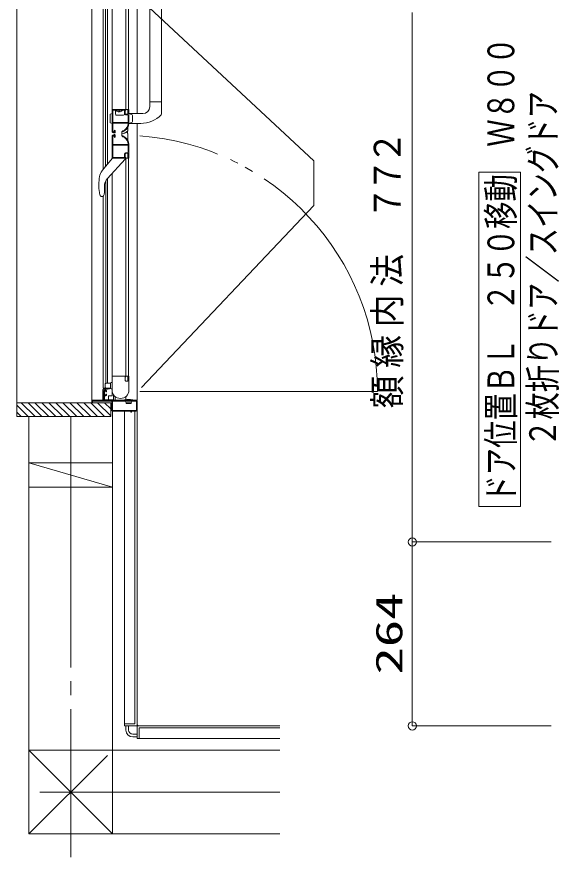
# Model space of a CAD drawing. Units: millimetres on the paper. Extents: x -305 to 305, y -152 to 152.
# Drawn here: x -220.8 to -181.9, y -24.4 to 36 of the extents above; entities that cross this region are included whole.
import ezdxf
from ezdxf.enums import TextEntityAlignment as Align

# ---------------------------------------------------------------- set-up
doc = ezdxf.new("R2010")
doc.units = ezdxf.units.MM
doc.linetypes.add('LONG_CHAIN', pattern=[21, 18, -1, 1, -1])
doc.linetypes.add('LONG_DOUBLE_CHAIN', pattern=[21.8, 18, -1, 0.6, -0.6, 0.6, -1])
doc.layers.add('0-0_0', color=7, linetype='Continuous', lineweight=9)
doc.layers.add('0-1_VIEW0001', color=7, linetype='Continuous', lineweight=9)
doc.styles.add('ＭＳ ゴシック', font='')
doc.styles.get('ＭＳ ゴシック').set_extended_font_data('MS Gothic')

# ---------------------------------------------------------------- blocks, each defined once
blk = doc.blocks.new('_ORIGIN')
at = {"layer": '0-0_0'}
blk.add_line((0, 0), (-1, 0), dxfattribs=at)
blk.add_circle((0, 0), 0.5, dxfattribs=at)

msp = doc.modelspace()

# ---------------------------------------------------------------- linework, layer by layer
at = {"layer": '0-1_VIEW0001'}
for p, q in [((-220.809, 7.272), (-220.809, 47.871)), ((-214.611, 25.003), (-214.611, 45.821)), ((-214.434, 25.227), (-214.434, 45.471)), ((-214.294, 25.397), (-214.294, 45.471)), ((-212.184, 45.271), (-212.184, 29.021)), ((-210.419, 45.28), (-210.419, 29.012)), ((-212.994, 44.971), (-212.994, 29.321)), ((-212.784, 29.321), (-212.784, 44.971)), ((-211.269, 44.77), (-211.269, 29.52)), ((-192.433, -1.129), (-192.433, 36.271)), ((-211.269, 29.871), (-210.419, 29.871)), ((-213.969, 29.021), (-214.093, 28.988)), ((-213.969, 29.321), (-213.719, 29.321)), ((-213.969, 29.271), (-213.969, 29.311)), ((-213.959, 29.321), (-212.784, 29.321)), ((-213.944, 29.321), (-213.938, 29.321)), ((-213.938, 29.321), (-213.885, 29.321)), ((-213.919, 28.401), (-213.919, 29.261)), ((-213.909, 29.271), (-213.094, 29.271)), ((-213.885, 29.321), (-213.793, 29.321)), ((-213.719, 29.271), (-213.719, 28.971)), ((-213.677, 29.271), (-213.619, 29.271)), ((-213.448, 29.147), (-213.448, 29.191)), ((-213.369, 29.271), (-213.312, 29.271)), ((-213.094, 28.971), (-213.094, 29.271)), ((-213.079, 29.256), (-213.079, 29.006)), ((-213.034, 29.246), (-213.034, 29.021)), ((-213.005, 29.314), (-212.996, 29.299)), ((-212.994, 29.292), (-212.994, 29.286)), ((-212.984, 28.971), (-212.859, 28.971)), ((-212.834, 28.996), (-212.834, 29.292)), ((-212.832, 29.299), (-212.823, 29.314)), ((-212.811, 29.321), (-212.784, 29.321)), ((-212.769, 29.306), (-212.769, 28.319)), ((-212.769, 29.021), (-212.575, 28.969)), ((-212.769, 29.021), (-211.769, 29.021)), ((-214.119, 28.388), (-214.119, 28.954)), ((-213.969, 28.321), (-214.093, 28.355)), ((-212.829, 28.391), (-213.909, 28.391)), ((-213.144, 28.921), (-213.669, 28.921)), ((-213.004, 28.931), (-212.889, 28.931)), ((-212.814, 28.856), (-212.814, 28.406)), ((-212.769, 28.321), (-212.575, 28.373)), ((-212.519, 28.446), (-212.519, 28.897)), ((-213.919, 28.336), (-213.919, 27.751)), ((-212.829, 28.346), (-213.909, 28.346)), ((-213.814, 27.726), (-213.814, 27.777)), ((-213.764, 27.806), (-213.764, 27.656)), ((-213.069, 27.8), (-213.199, 27.725)), ((-213.193, 27.781), (-213.092, 27.839)), ((-212.849, 28.022), (-212.849, 27.79)), ((-212.814, 28.319), (-212.814, 28.331)), ((-211.917, 28.321), (-212.769, 28.321)), ((-212.184, 28.321), (-212.184, 8.446)), ((-213.969, 27.361), (-213.969, 25.831)), ((-213.919, 26.806), (-213.919, 27.391)), ((-213.869, 27.701), (-213.839, 27.701)), ((-213.869, 27.441), (-213.839, 27.441)), ((-213.789, 27.631), (-213.819, 27.631)), ((-213.789, 27.511), (-213.819, 27.511)), ((-213.814, 27.416), (-213.814, 27.364)), ((-213.764, 27.336), (-213.764, 27.486)), ((-213.269, 27.711), (-213.269, 27.595)), ((-213.269, 27.431), (-213.269, 27.549)), ((-213.205, 27.726), (-213.254, 27.726)), ((-213.205, 27.416), (-213.254, 27.416)), ((-213.069, 27.342), (-213.199, 27.417)), ((-213.193, 27.361), (-213.092, 27.303)), ((-212.859, 27.602), (-212.859, 27.708)), ((-212.849, 27.12), (-212.849, 27.571)), ((-213.919, 26.741), (-213.919, 25.881)), ((-212.829, 26.796), (-213.909, 26.796)), ((-212.829, 26.751), (-213.909, 26.751)), ((-212.814, 26.822), (-212.814, 26.811)), ((-212.814, 26.286), (-212.814, 26.736)), ((-212.769, 25.836), (-212.769, 26.822)), ((-213.079, 25.886), (-213.079, 26.136)), ((-213.034, 25.896), (-213.034, 26.121)), ((-213.004, 26.211), (-212.889, 26.211)), ((-212.984, 26.171), (-212.859, 26.171)), ((-212.834, 26.146), (-212.834, 25.85)), ((-214.683, 24.926), (-213.944, 25.821)), ((-213.044, 25.746), (-214.301, 24.371)), ((-212.784, 25.821), (-213.969, 25.821)), ((-213.959, 25.821), (-213.018, 25.821)), ((-213.909, 25.871), (-213.094, 25.871)), ((-213.044, 25.821), (-213.044, 25.746)), ((-213.005, 25.828), (-212.996, 25.842)), ((-212.994, 25.85), (-212.994, 25.856)), ((-212.994, 10.171), (-212.994, 25.821)), ((-212.832, 25.842), (-212.823, 25.828)), ((-212.811, 25.821), (-212.784, 25.821)), ((-212.784, 25.821), (-212.784, 10.171)), ((-214.679, 24.923), (-214.683, 24.926)), ((-213.969, 8.771), (-213.969, 24.735)), ((-184.66, 24.81), (-187.66, 24.81)), ((-187.66, 0.81), (-187.66, 24.81)), ((-184.66, 0.81), (-184.66, 24.81)), ((-214.872, 24.498), (-214.877, 24.498)), ((-214.431, 9.671), (-214.431, 24.186)), ((-214.291, 9.671), (-214.291, 24.383)), ((-214.529, 23.785), (-214.528, 23.372)), ((-214.885, 23.362), (-214.88, 23.363)), ((-214.864, 23.242), (-214.861, 23.228)), ((-214.861, 23.228), (-214.819, 23.119)), ((-214.675, 23.071), (-214.749, 23.071)), ((-214.607, 9.321), (-214.607, 23.071)), ((-214.528, 23.327), (-214.528, 23.327)), ((-214.419, 9.671), (-214.094, 9.671)), ((-214.094, 9.671), (-214.094, 9.321)), ((-214.044, 9.721), (-213.969, 9.721)), ((-212.784, 10.171), (-213.969, 10.171)), ((-213.018, 10.171), (-213.959, 10.171)), ((-213.034, 9.871), (-213.034, 10.096)), ((-212.996, 10.149), (-213.005, 10.164)), ((-212.994, 10.136), (-212.994, 10.142)), ((-212.859, 9.821), (-212.984, 9.821)), ((-212.834, 10.142), (-212.834, 9.846)), ((-212.823, 10.164), (-212.832, 10.149)), ((-212.784, 10.171), (-212.811, 10.171)), ((-212.769, 9.171), (-212.769, 10.156)), ((-214.631, 8.471), (-214.631, 9.196)), ((-214.607, 9.321), (-214.094, 9.321)), ((-214.569, 8.436), (-214.569, 9.121)), ((-214.419, 9.171), (-214.519, 9.171)), ((-214.519, 8.831), (-214.519, 9.101)), ((-214.504, 9.116), (-214.434, 9.116)), ((-214.469, 9.371), (-214.469, 9.621)), ((-214.419, 9.101), (-214.419, 9.056)), ((-214.369, 9.056), (-214.369, 9.121)), ((-213.969, 9.271), (-214.044, 9.271)), ((-213.969, 9.27), (-213.969, 9.171)), ((-215.434, 8.446), (-212.184, 8.446)), ((-214.651, 8.486), (-214.651, 8.471)), ((-213.881, 8.471), (-214.569, 8.471)), ((-214.519, 8.436), (-214.519, 8.756)), ((-214.434, 8.816), (-214.504, 8.816)), ((-214.504, 8.771), (-214.419, 8.771)), ((-214.419, 8.876), (-214.419, 8.831)), ((-214.404, 9.041), (-214.384, 9.041)), ((-214.384, 8.891), (-214.404, 8.891)), ((-214.369, 8.821), (-214.369, 8.876)), ((-213.871, 8.846), (-213.871, 8.481)), ((-213.744, 8.496), (-213.744, 8.702)), ((-212.994, 8.479), (-212.994, 8.702)), ((-214.059, 8.271), (-220.809, 8.271)), ((-220.809, 8.087), (-219.994, 7.271)), ((-220.499, 8.271), (-219.499, 7.271)), ((-220.004, 8.271), (-219.004, 7.271)), ((-219.509, 8.271), (-218.509, 7.271)), ((-219.009, 8.271), (-218.009, 7.271)), ((-218.509, 8.271), (-217.509, 7.271)), ((-218.009, 8.271), (-217.009, 7.271)), ((-217.509, 8.271), (-216.509, 7.271)), ((-217.009, 8.271), (-216.009, 7.271)), ((-216.509, 8.271), (-215.509, 7.271)), ((-216.009, 8.271), (-215.009, 7.271)), ((-215.509, 8.271), (-214.509, 7.271)), ((-215.434, 8.406), (-215.434, 8.286)), ((-214.584, 8.421), (-215.419, 8.421)), ((-215.419, 8.271), (-215.399, 8.271)), ((-215.384, 8.286), (-215.384, 8.356)), ((-215.369, 8.371), (-213.999, 8.371)), ((-215.009, 8.271), (-214.059, 7.321)), ((-214.509, 8.271), (-214.059, 7.821)), ((-212.209, 8.421), (-214.504, 8.421)), ((-214.059, 8.271), (-214.059, 7.271)), ((-213.984, 8.356), (-213.984, 7.721)), ((-213.939, 8.356), (-213.939, 7.731)), ((-212.244, 8.371), (-213.924, 8.371)), ((-213.084, 8.421), (-213.084, 8.441)), ((-212.959, 8.271), (-213.019, 8.349)), ((-213.002, 8.406), (-213.002, 8.387)), ((-212.959, 8.221), (-212.959, 8.271)), ((-212.959, 8.271), (-212.609, 8.271)), ((-212.609, 8.221), (-212.959, 8.221)), ((-212.567, 8.406), (-212.567, 8.387)), ((-212.484, 8.421), (-212.484, 8.441)), ((-212.229, 7.731), (-212.229, 8.356)), ((-212.184, 7.721), (-212.184, 8.396)), ((-220.809, 7.592), (-220.489, 7.271)), ((-220.809, 7.271), (-214.059, 7.271)), ((-219.935, 7.271), (-219.935, -22.677)), ((-213.935, 7.671), (-213.935, -22.678)), ((-213.934, 7.671), (-212.639, 7.671)), ((-213.924, 7.716), (-212.244, 7.716)), ((-213.085, 7.671), (-213.085, -14.928)), ((-212.624, 7.656), (-212.624, 7.606)), ((-212.614, 7.596), (-212.594, 7.596)), ((-212.584, 7.606), (-212.584, 7.656)), ((-212.569, 7.671), (-212.234, 7.671)), ((-212.335, 7.671), (-212.335, -14.778)), ((-212.185, 7.713), (-212.185, -14.779)), ((-212.185, 7.713), (-212.185, -14.903)), ((-219.936, 3.949), (-213.937, 2.199)), ((-213.935, 3.948), (-219.935, 3.948)), ((-213.935, 2.198), (-219.935, 2.198)), ((-184.66, 0.81), (-187.66, 0.81)), ((-182.473, -1.729), (-192.433, -1.729)), ((-182.473, -1.729), (-192.433, -1.729)), ((-192.433, -14.329), (-192.433, -2.329)), ((-212.335, -14.778), (-213.085, -14.778)), ((-212.21, -14.928), (-213.085, -14.928)), ((-212.985, -15.229), (-212.985, -14.928)), ((-212.785, -15.229), (-212.785, -14.928)), ((-212.185, -14.953), (-212.185, -15.828)), ((-212.16, -14.928), (-201.935, -14.928)), ((-201.935, -14.928), (-212.036, -14.928)), ((-212.035, -15.078), (-201.935, -15.078)), ((-212.035, -15.078), (-212.035, -15.828)), ((-182.473, -14.929), (-192.433, -14.929)), ((-212.485, -15.528), (-212.185, -15.528)), ((-212.485, -15.728), (-212.185, -15.728)), ((-212.185, -15.828), (-201.935, -15.828)), ((-213.935, -22.678), (-219.936, -16.677)), ((-201.935, -16.677), (-219.936, -16.677)), ((-214.31, -17.052), (-219.935, -22.677)), ((-201.935, -22.677), (-219.935, -22.677))]:
    msp.add_line(p, q, dxfattribs=at)
at = {"layer": '0-1_VIEW0001', "linetype": 'LONG_DOUBLE_CHAIN'}
for p, q in [((-199.497, 25.625), (-211.984, 37.28)), ((-199.497, 25.625), (-199.497, 22.434)), ((-199.497, 22.434), (-211.984, 9.234)), ((-194.931, 9.071), (-211.984, 9.071))]:
    msp.add_line(p, q, dxfattribs=at)
at = {"layer": '0-1_VIEW0001', "linetype": 'LONG_CHAIN'}
for p, q in [((-216.935, 7.271), (-216.935, -24.356)), ((-201.935, -19.677), (-219.149, -19.677))]:
    msp.add_line(p, q, dxfattribs=at)
at = {"layer": '0-1_VIEW0001'}
for points in [[(-215.434, 8.446), (-215.434, 46.696), (-212.184, 46.696), (-212.184, 45.971)], [(-212.784, 44.971), (-213.969, 44.971), (-213.969, 27.781)], [(-213.969, 29.311), (-213.966, 29.318), (-213.959, 29.321)], [(-213.919, 29.261), (-213.916, 29.268), (-213.909, 29.271)], [(-213.49, 29.147), (-213.49, 29.191), (-213.448, 29.191)], [(-213.094, 29.271), (-213.084, 29.266), (-213.079, 29.256)], [(-213.079, 29.006), (-213.057, 28.953), (-213.004, 28.931)], [(-212.994, 29.286), (-212.999, 29.275), (-213.009, 29.271), (-213.027, 29.263), (-213.034, 29.246)], [(-213.034, 29.021), (-213.019, 28.985), (-212.984, 28.971)], [(-213.018, 29.321), (-213.01, 29.319), (-213.005, 29.314)], [(-212.996, 29.299), (-212.995, 29.296), (-212.994, 29.292)], [(-212.859, 28.971), (-212.841, 28.978), (-212.834, 28.996)], [(-212.834, 29.292), (-212.834, 29.296), (-212.832, 29.299)], [(-212.823, 29.314), (-212.818, 29.319), (-212.811, 29.321)], [(-212.784, 29.321), (-212.774, 29.316), (-212.769, 29.306)], [(-213.909, 28.391), (-213.916, 28.394), (-213.919, 28.401)], [(-212.889, 28.931), (-212.836, 28.909), (-212.814, 28.856)], [(-212.814, 28.406), (-212.819, 28.395), (-212.829, 28.391)], [(-213.909, 28.346), (-213.916, 28.343), (-213.919, 28.336)], [(-213.814, 27.777), (-213.815, 27.782), (-213.817, 27.787), (-213.804, 27.834), (-213.764, 27.806)], [(-213.199, 27.725), (-213.244, 27.748), (-213.205, 27.779), (-213.199, 27.779), (-213.193, 27.781)], [(-213.092, 27.839), (-212.978, 27.928), (-212.888, 28.042), (-212.834, 28.176), (-212.814, 28.319)], [(-212.769, 28.319), (-212.791, 28.165), (-212.85, 28.019), (-212.946, 27.896), (-213.069, 27.8)], [(-212.814, 28.331), (-212.819, 28.341), (-212.829, 28.346)], [(-213.839, 27.701), (-213.821, 27.708), (-213.814, 27.726)], [(-213.839, 27.441), (-213.821, 27.433), (-213.814, 27.416)], [(-213.814, 27.364), (-213.815, 27.359), (-213.817, 27.355), (-213.804, 27.307), (-213.764, 27.336)], [(-213.764, 27.656), (-213.771, 27.638), (-213.789, 27.631)], [(-213.764, 27.486), (-213.771, 27.503), (-213.789, 27.511)], [(-213.199, 27.417), (-213.244, 27.394), (-213.205, 27.362), (-213.199, 27.363), (-213.193, 27.361)], [(-213.092, 27.303), (-212.978, 27.214), (-212.888, 27.1), (-212.834, 26.965), (-212.814, 26.822)], [(-212.769, 26.822), (-212.791, 26.977), (-212.85, 27.122), (-212.946, 27.245), (-213.069, 27.342)], [(-213.909, 26.796), (-213.916, 26.799), (-213.919, 26.806)], [(-213.909, 26.751), (-213.916, 26.748), (-213.919, 26.741)], [(-212.814, 26.811), (-212.819, 26.8), (-212.829, 26.796)], [(-212.814, 26.736), (-212.819, 26.746), (-212.829, 26.751)], [(-213.079, 26.136), (-213.057, 26.189), (-213.004, 26.211)], [(-213.034, 26.121), (-213.019, 26.156), (-212.984, 26.171)], [(-212.889, 26.211), (-212.836, 26.233), (-212.814, 26.286)], [(-212.859, 26.171), (-212.841, 26.163), (-212.834, 26.146)], [(-213.969, 25.831), (-213.966, 25.824), (-213.959, 25.821)], [(-213.919, 25.881), (-213.916, 25.874), (-213.909, 25.871)], [(-213.094, 25.871), (-213.084, 25.875), (-213.079, 25.886)], [(-212.994, 25.856), (-212.999, 25.866), (-213.009, 25.871), (-213.027, 25.878), (-213.034, 25.896)], [(-213.018, 25.821), (-213.01, 25.823), (-213.005, 25.828)], [(-212.996, 25.842), (-212.995, 25.846), (-212.994, 25.85)], [(-212.834, 25.85), (-212.834, 25.846), (-212.832, 25.842)], [(-212.823, 25.828), (-212.818, 25.823), (-212.811, 25.821)], [(-212.784, 25.821), (-212.774, 25.825), (-212.769, 25.836)], [(-214.861, 23.228), (-214.861, 23.232), (-214.864, 23.247), (-214.868, 23.277), (-214.874, 23.316), (-214.88, 23.363)], [(-213.959, 10.171), (-213.966, 10.168), (-213.969, 10.161)], [(-213.034, 10.096), (-213.027, 10.113), (-213.009, 10.121), (-212.999, 10.125), (-212.994, 10.136)], [(-212.984, 9.821), (-213.019, 9.835), (-213.034, 9.871)], [(-213.005, 10.164), (-213.01, 10.169), (-213.018, 10.171)], [(-212.994, 10.142), (-212.995, 10.146), (-212.996, 10.149)], [(-212.834, 9.846), (-212.841, 9.828), (-212.859, 9.821)], [(-212.832, 10.149), (-212.834, 10.146), (-212.834, 10.142)], [(-212.811, 10.171), (-212.818, 10.169), (-212.823, 10.164)], [(-212.769, 10.156), (-212.774, 10.166), (-212.784, 10.171)], [(-214.591, 9.236), (-214.307, 9.236), (-214.172, 9.271)], [(-214.519, 9.171), (-214.554, 9.156), (-214.569, 9.121)], [(-214.519, 9.101), (-214.515, 9.111), (-214.504, 9.116)], [(-214.434, 9.116), (-214.424, 9.111), (-214.419, 9.101)], [(-214.369, 9.121), (-214.384, 9.156), (-214.419, 9.171)], [(-214.419, 9.056), (-214.415, 9.045), (-214.404, 9.041)], [(-214.384, 9.041), (-214.374, 9.045), (-214.369, 9.056)], [(-214.083, 9.294), (-214.097, 9.29), (-214.121, 9.284), (-214.147, 9.277), (-214.172, 9.271)], [(-214.651, 8.486), (-214.654, 8.483), (-214.657, 8.48), (-214.659, 8.477), (-214.661, 8.475), (-214.663, 8.473), (-214.665, 8.472), (-214.666, 8.471), (-214.666, 8.471)], [(-214.504, 8.816), (-214.515, 8.82), (-214.519, 8.831)], [(-214.519, 8.756), (-214.515, 8.766), (-214.504, 8.771)], [(-214.419, 8.831), (-214.424, 8.82), (-214.434, 8.816)], [(-214.404, 8.891), (-214.415, 8.886), (-214.419, 8.876)], [(-214.419, 8.771), (-214.384, 8.785), (-214.369, 8.821)], [(-214.369, 8.876), (-214.374, 8.886), (-214.384, 8.891)], [(-214.237, 8.471), (-214.237, 8.771), (-213.969, 8.771)], [(-215.419, 8.421), (-215.43, 8.416), (-215.434, 8.406)], [(-215.434, 8.286), (-215.43, 8.275), (-215.419, 8.271)], [(-215.399, 8.271), (-215.389, 8.275), (-215.384, 8.286)], [(-215.384, 8.356), (-215.38, 8.366), (-215.369, 8.371)], [(-214.569, 8.436), (-214.574, 8.425), (-214.584, 8.421)], [(-214.504, 8.421), (-214.515, 8.425), (-214.519, 8.436)], [(-213.999, 8.371), (-213.989, 8.366), (-213.984, 8.356)], [(-213.924, 8.371), (-213.935, 8.366), (-213.939, 8.356)], [(-212.609, 8.221), (-212.609, 8.271), (-212.55, 8.349)], [(-212.229, 8.356), (-212.234, 8.366), (-212.244, 8.371)], [(-212.184, 8.396), (-212.191, 8.413), (-212.209, 8.421)], [(-213.984, 7.721), (-213.969, 7.685), (-213.934, 7.671)], [(-213.939, 7.731), (-213.935, 7.72), (-213.924, 7.716)], [(-212.639, 7.671), (-212.629, 7.666), (-212.624, 7.656)], [(-212.624, 7.606), (-212.621, 7.599), (-212.614, 7.596)], [(-212.594, 7.596), (-212.587, 7.599), (-212.584, 7.606)], [(-212.584, 7.656), (-212.58, 7.666), (-212.569, 7.671)], [(-212.244, 7.716), (-212.234, 7.72), (-212.229, 7.731)], [(-212.234, 7.671), (-212.199, 7.685), (-212.184, 7.721)]]:
    msp.add_lwpolyline(points, dxfattribs=at)
for centre, radius, start, end in [((-214.084, 28.954), 0.035, 105, 180), ((-213.669, 28.971), 0.05, 180, 270), ((-213.668, 29.257), 0.0137, 90, 217.71409), ((-213.469, 29.411), 0.265, 217.71409, 265.40059), ((-213.469, 29.411), 0.265, 274.59941, 322.28591), ((-213.27, 29.257), 0.0137, 322.28591, 90), ((-213.144, 28.971), 0.05, 270, 0), ((-212.594, 28.897), 0.075, 0, 75), ((-211.769, 29.521), 0.5, 270, 0), ((-210.519, 29.011), 0.1, 315.77987, 0), ((-214.084, 28.388), 0.035, 180, 255), ((-212.594, 28.446), 0.075, 285, 0), ((-211.917, 30.371), 2.05, 270, 315.77987), ((-213.819, 27.781), 0.15, 180, 270), ((-213.869, 27.751), 0.05, 180, 270), ((-213.369, 28.361), 0.79, 278.53068, 309.44561), ((-212.899, 27.79), 0.05, 309.44561, 0), ((-213.819, 27.361), 0.15, 90, 180), ((-213.869, 27.391), 0.05, 90, 180), ((-213.254, 27.711), 0.015, 90, 180), ((-213.254, 27.595), 0.015, 180, 278.53068), ((-213.254, 27.549), 0.015, 98.1091, 180), ((-213.254, 27.431), 0.015, 180, 270), ((-213.369, 28.356), 0.8, 278.1091, 307.38279), ((-212.874, 27.708), 0.015, 0, 127.38279), ((-212.899, 27.571), 0.05, 0, 31.25922), ((-213.989, 24.353), 0.9, 140.48565, 170.69845), ((-211.256, 23.905), 3.669, 170.69845, 188.51838), ((-213.662, 23.786), 0.867, 137.56377, 180.11132), ((-214.749, 23.146), 0.075, 200.97394, 269.99999), ((-214.675, 23.171), 0.1, 269.99999, 324.18397), ((-214.878, 23.318), 0.35, 324.18397, 1.09601), ((-237.543, 23.32), 23.015, 0.01657, 0.12729), ((-213.483, 23.327), 1.045, 179.99653, 180.48653), ((-214.874, 23.318), 0.346, 359.97071, 0.74017), ((-214.419, 9.621), 0.05, 90, 180), ((-214.044, 9.671), 0.05, 90, 180), ((-214.591, 9.196), 0.04, 90, 180), ((-214.419, 9.371), 0.05, 180, 270), ((-214.044, 9.321), 0.05, 180, 270), ((-213.369, 9.171), 0.6, 180, 0), ((-214.641, 8.471), 0.025, 180, 270), ((-214.641, 8.471), 0.01, 180, 270), ((-214.641, 8.471), 0.01, 270, 0), ((-214.266, 8.471), 0.025, 270, 0), ((-213.881, 8.481), 0.01, 270, 0), ((-213.694, 8.496), 0.05, 180, 270), ((-213.059, 8.441), 0.025, 102.42397, 180), ((-212.784, 7.193), 1.303, 77.57603, 102.42397), ((-212.509, 8.441), 0.025, 0, 77.57603), ((-213.007, 8.358), 0.015, 109.47122, 217.16085), ((-213.017, 8.406), 0.015, 0, 90), ((-213.017, 8.387), 0.015, 289.47122, 0), ((-212.552, 8.406), 0.015, 90, 180), ((-212.552, 8.387), 0.015, 180, 250.52878), ((-212.562, 8.358), 0.015, 322.83915, 70.52878), ((-212.21, -14.903), 0.025, 270, 0), ((-212.035, -14.778), 0.15, 180, 270), ((-212.16, -14.953), 0.025, 90, 180), ((-212.485, -15.228), 0.5, 180, 270), ((-212.485, -15.228), 0.3, 180, 270)]:
    msp.add_arc(centre, radius, start, end, dxfattribs=at)
at = {"layer": '0-1_VIEW0001', "linetype": 'LONG_DOUBLE_CHAIN'}
msp.add_arc((-213.339, 9.071), 18.408, 359.99998, 85.77841, dxfattribs=at)

# ---------------------------------------------------------------- block references
at = {"layer": '0-1_VIEW0001', "xscale": 0.6, "yscale": 0.6}
for p, rotation in [((-192.433, -1.729), 270), ((-192.433, -1.729), 90), ((-192.433, -14.929), 270)]:
    msp.add_blockref('_ORIGIN', p, dxfattribs=dict(at, rotation=rotation))

# ---------------------------------------------------------------- texts
at = {"layer": '0-1_VIEW0001', "style": 'ＭＳ ゴシック'}
for s, width, p in [('ドア位置ＢＬ\u3000２５０移動\u3000Ｗ８００', 0.75, (-184.54, 1.095)), ('２枚折りドア／スイングドア', 0.75, (-181.543, 5.095)), ('２', 0.9, (-192.699, 25.405)), ('７', 0.9, (-192.699, 23.417)), ('７', 0.9, (-192.699, 21.429)), ('法', 0.9, (-192.699, 16.589)), ('内', 0.9, (-192.699, 13.681)), ('縁', 0.9, (-192.699, 10.773)), ('額', 0.9, (-192.699, 7.865)), ('264', 1.5, (-192.572, -11.239))]:
    msp.add_text(s, height=1.921, rotation=90, dxfattribs=dict(at, width=width)).set_placement(p, align=Align.BOTTOM_LEFT)

doc.saveas('drawing.dxf')
